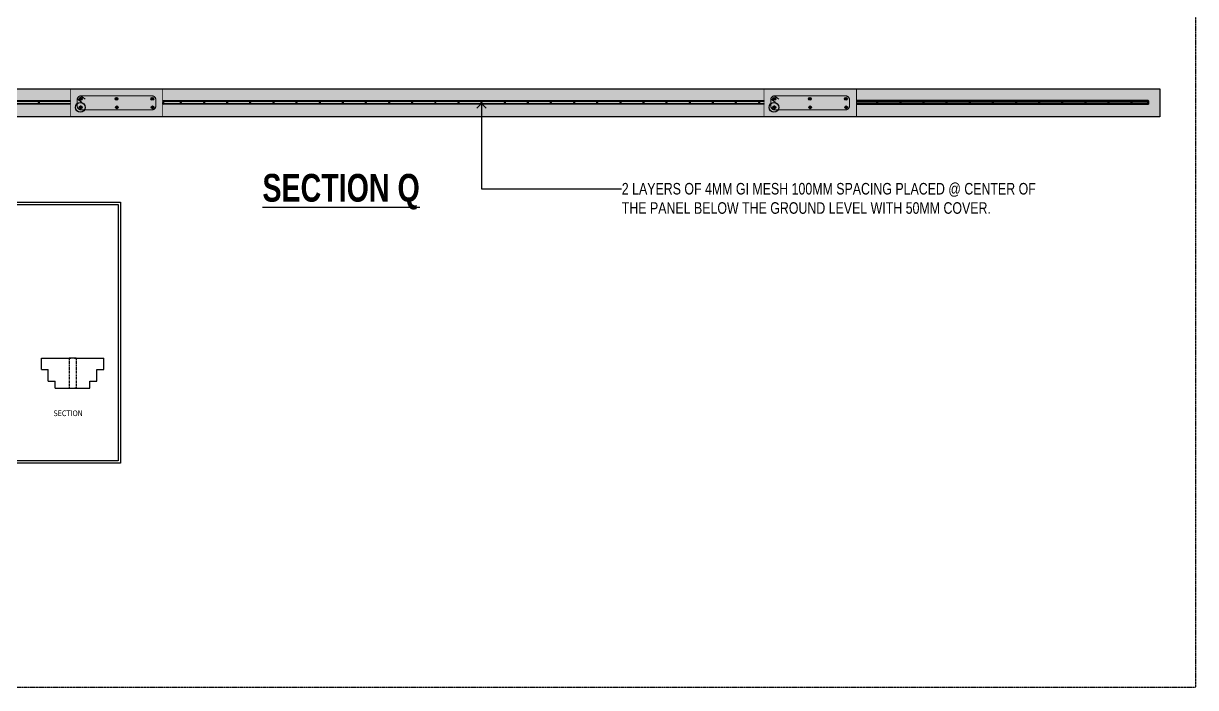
# Model space of a CAD drawing. Header units: centimetres. Extents: x -6122352 to 6876996, y -1694241 to 2592194.
# Drawn here: x 2996628 to 3001697, y -715732 to -712859 of the extents above; entities that cross this region are included whole.
import ezdxf
from ezdxf import colors
from ezdxf.entities.mleader import LeaderData, LeaderLine
from ezdxf.math import Vec2, Vec3

# ---------------------------------------------------------------- set-up
doc = ezdxf.new("R2010")
doc.units = ezdxf.units.CM
doc.header["$MEASUREMENT"] = 0
doc.linetypes.add('CENTER', pattern=[2, 1.25, -0.25, 0.25, -0.25])
doc.linetypes.add('DXK_LINE_DOT2', pattern=[3.9198, 1.9599, -1.9599])
doc.layers.get('Defpoints').update_dxf_attribs({"color": 255, "linetype": 'CENTER'})
doc.layers.add('SECTION', color=130, linetype='Continuous')
doc.styles.add('JWC 2.5MM', font='GOTHIC.TTF', dxfattribs={"width": 0.8, "height": 2.5})
doc.styles.add('JWC STD', font='swissc.ttf', dxfattribs={"width": 0.9})
doc.styles.add('tahoma', font='tahoma.ttf')
pattern_1 = [(50, (-6588986.766, -3544149.555), (14.345203652, -1.2550427), [1.5, -16.5]), (355, (-6588986.766, -3544149.555), (-2.775026672, 15.043842674), [1.2, -13.2]), (100.45144446, (-6588985.571, -3544149.659), (11.570176935, 13.78879982), [1.27480384, -14.02284224]), (46.1842, (-6588986.766, -3544145.555), (21.344826613, -3.310385616), [2.25, -24.75]), (96.6356355, (-6588984.987, -3544145.83), (18.693238913, 19.482372015), [1.91220684, -21.0342752]), (351.184164, (-6588986.766, -3544145.555), (18.6932389, 19.482372005), [1.8, -19.80000002]), (21, (-6588984.766, -3544146.555), (11.938141042, -8.052377813), [1.5, -16.5]), (326, (-6588984.766, -3544146.555), (4.866306638, 14.5030009), [1.2, -13.2]), (71.45144474, (-6588983.771, -3544147.226), (16.804447535, 6.450623056), [1.2748038, -14.02284224]), (37.5, (-6588986.766, -3544149.5545), (0.2431971063, 6.6578770766), [0, -13.04, 0, -13.4, 0, -13.25]), (7.5, (-6588986.766, -3544149.5545), (5.261390749, 7.8882342376), [0, -7.64, 0, -12.74, 0, -5.05]), (327.5, (-6588991.226, -3544149.5545), (10.6764487234, -0.4510974347), [0, -5, 0, -15.6, 0, -20.7]), (317.5, (-6588993.226, -3544149.5545), (11.663723387, 2.002099647), [0, -6.5, 0, -10.36, 0, -14.7])]
pattern_2 = [(50, (-6585987.616, -3544149.541), (14.345203652, -1.2550427), [1.5, -16.5]), (355, (-6585987.616, -3544149.541), (-2.775026672, 15.043842674), [1.2, -13.2]), (100.45144446, (-6585986.421, -3544149.646), (11.570176935, 13.78879982), [1.27480384, -14.02284224]), (46.1842, (-6585987.616, -3544145.541), (21.344826613, -3.310385616), [2.25, -24.75]), (96.6356355, (-6585985.838, -3544145.817), (18.693238913, 19.482372015), [1.91220684, -21.0342752]), (351.184164, (-6585987.616, -3544145.54), (18.6932389, 19.482372005), [1.8, -19.80000002]), (21, (-6585985.616, -3544146.541), (11.938141042, -8.052377813), [1.5, -16.5]), (326, (-6585985.616, -3544146.541), (4.866306638, 14.5030009), [1.2, -13.2]), (71.45144474, (-6585984.621, -3544147.212), (16.804447535, 6.450623056), [1.2748038, -14.02284224]), (37.5, (-6585987.6163, -3544149.541), (0.2431971063, 6.6578770766), [0, -13.04, 0, -13.4, 0, -13.25]), (7.5, (-6585987.616, -3544149.541), (5.261390749, 7.8882342376), [0, -7.64, 0, -12.74, 0, -5.05]), (327.5, (-6585992.0763, -3544149.541), (10.6764487234, -0.4510974347), [0, -5, 0, -15.6, 0, -20.7]), (317.5, (-6585994.076, -3544149.541), (11.663723387, 2.002099647), [0, -6.5, 0, -10.36, 0, -14.7])]

# ---------------------------------------------------------------- blocks, each defined once
blk = doc.blocks.new('COPING-SEC')
at = {"color": 144, "linetype": 'Continuous', "true_color": 0x1571b2}
for p, q in [((-33109, 19138.3), (-32982.2, 19138.3)), ((-33109, 19088.3), (-33109, 19138.3)), ((-32981.5, 19138.3), (-32982.2, 19138.3)), ((-32965.9, 19138.3), (-32981.5, 19138.3)), ((-32965.9, 19138.3), (-32839, 19138.3)), ((-32839, 19088.3), (-32839, 19138.3)), ((-33109, 19088.3), (-33079, 19088.3)), ((-33079, 19038.3), (-33079, 19088.3)), ((-32869, 19038.3), (-32869, 19088.3)), ((-32869, 19088.3), (-32839, 19088.3)), ((-33079, 19038.3), (-33049, 19038.3)), ((-33049, 19008.3), (-33049, 19038.3)), ((-33049, 19008.3), (-32982.2, 19008.3)), ((-33034, 19008.3), (-32914, 19008.3)), ((-32965.9, 19008.3), (-32899, 19008.3)), ((-32899, 19038.3), (-32869, 19038.3)), ((-32899, 19008.3), (-32899, 19038.3))]:
    blk.add_line(p, q, dxfattribs=at)
at = {"color": 144, "linetype": 'DXK_LINE_DOT2', "true_color": 0x1571b2}
for p, q in [((-32989, 19138.3), (-32989, 19008.3)), ((-32982.2, 19138.3), (-32989, 19138.3)), ((-32959, 19138.3), (-32965.9, 19138.3)), ((-32959, 19138.3), (-32959, 19008.3)), ((-32989, 19008.3), (-32982.2, 19008.3)), ((-32959, 19008.3), (-32965.9, 19008.3))]:
    blk.add_line(p, q, dxfattribs=at)
blk = doc.blocks.new('_Open90')
at = {"color": 0, "linetype": 'ByBlock', "lineweight": -2}
for p, q in [((0, 0), (-1, 0)), ((-0.5, 0.5), (0, 0)), ((0, 0), (-0.5, -0.5))]:
    blk.add_line(p, q, dxfattribs=at)

msp = doc.modelspace()

# ---------------------------------------------------------------- hatches: boundary and pattern name
at = {"layer": 'SECTION', "ltscale": 20}
h = msp.add_hatch(dxfattribs=at)
h.set_pattern_fill('AR-CONC', color=8, scale=5)
h.set_pattern_definition([(50, (-6605864.99, -3539590.086), (35.86300913, -3.13760675), [3.75, -41.25]), (355, (-6605864.99, -3539590.086), (-6.93756668, 37.60960669), [3, -33]), (100.45144446, (-6605862.003, -3539590.347), (28.92544234, 34.47199955), [3.1870096, -35.0571056]), (46.1842, (-6605864.99, -3539580.086), (53.36206653, -8.27596404), [5.625, -61.875]), (96.6356355, (-6605860.544, -3539580.776), (46.73309728, 48.70593004), [4.7805171, -52.585688]), (351.184164, (-6605864.99, -3539580.086), (46.73309725, 48.70593), [4.5, -49.50000005]), (21, (-6605859.99, -3539582.586), (29.84535261, -20.13094453), [3.75, -41.25]), (326, (-6605859.99, -3539582.586), (12.1657666, 36.25750225), [3, -33]), (71.45144474, (-6605857.504, -3539584.264), (42.01111884, 16.12655764), [3.1870095, -35.0571056]), (37.5, (-6605864.991, -3539590.086), (0.607992766, 16.644692692), [0, -32.6, 0, -33.5, 0, -33.125]), (7.5, (-6605864.991, -3539590.086), (13.153476872, 19.720585594), [0, -19.1, 0, -31.85, 0, -12.625]), (327.5, (-6605876.141, -3539590.086), (26.691121809, -1.127743587), [0, -12.5, 0, -39, 0, -51.75]), (317.5, (-6605881.14, -3539590.086), (29.159308467, 5.005249117), [0, -16.25, 0, -25.9, 0, -36.75])])
h.paths.add_polyline_path([(2995542.605, -713142.65141), (2995542.605, -713262.63797), (3001542.605, -713262.63797), (3001542.605, -713142.65141)])
h = msp.add_hatch(dxfattribs=at)
h.set_pattern_fill('AR-CONC', color=8, scale=2)
h.set_pattern_definition(pattern_1)
h.paths.add_polyline_path([(2996830.91995, -713142.65141), (2996830.91995, -713262.65141), (2997230.91995, -713262.65141), (2997230.91995, -713142.65141)])
h.paths.add_polyline_path([(2997184.91995, -713172.65141, -0.4142135624), (2997200.91995, -713188.65141), (2997200.91995, -713216.65141, -0.4142135624), (2997184.91995, -713232.65141), (2996876.91995, -713232.65141, -0.4142135624), (2996860.91995, -713216.65141), (2996860.91995, -713188.65141, -0.4142135624), (2996876.91995, -713172.65141)], flags=16)
h = msp.add_hatch(dxfattribs=at)
h.set_pattern_fill('AR-CONC', color=8, scale=2)
h.set_pattern_definition(pattern_2)
h.paths.add_polyline_path([(2999830.06982, -713142.63797), (2999830.06982, -713262.63797), (3000230.06982, -713262.63797), (3000230.06982, -713142.63797)])
h.paths.add_polyline_path([(3000184.06982, -713172.63797, -0.4142135624), (3000200.06982, -713188.63797), (3000200.06982, -713216.63797, -0.4142135624), (3000184.06982, -713232.63797), (2999876.06982, -713232.63797, -0.4142135624), (2999860.06982, -713216.63797), (2999860.06982, -713188.63797, -0.4142135624), (2999876.06982, -713172.63797)], flags=16)
h = msp.add_hatch(dxfattribs=at)
h.set_pattern_fill('AR-CONC', color=8, scale=2)
h.set_pattern_definition(pattern_1)
h.paths.add_polyline_path([(2997184.91995, -713232.65141, 0.4142135624), (2997200.91995, -713216.65141), (2997200.91995, -713188.65141, 0.4142135624), (2997184.91995, -713172.65141), (2996876.91995, -713172.65141, 0.4142135624), (2996860.91995, -713188.65141), (2996860.91995, -713216.65141, 0.4142135624), (2996876.91995, -713232.65141)])
at = {"layer": 'SECTION', "ltscale": 20, "true_color": 0xf4aa43}
h = msp.add_hatch(color=43, dxfattribs=at)
h.dxf.hatch_style = 1
h.paths.add_polyline_path([(2996881.16724, -713184.86928, 1), (2996869.16724, -713184.86928, 1)])
h = msp.add_hatch(color=43, dxfattribs=at)
h.dxf.hatch_style = 1
h.paths.add_polyline_path([(2997036.84823, -713184.86928, 1), (2997024.84823, -713184.86928, 1)])
h = msp.add_hatch(color=43, dxfattribs=at)
h.dxf.hatch_style = 1
h.paths.add_polyline_path([(2997191.80083, -713184.86928, 1), (2997179.80083, -713184.86928, 1)])
at = {"layer": 'SECTION', "ltscale": 20}
h = msp.add_hatch(dxfattribs=at)
h.set_pattern_fill('AR-CONC', color=8, scale=2)
h.set_pattern_definition(pattern_2)
h.paths.add_polyline_path([(3000184.06982, -713232.63797, 0.4142135624), (3000200.06982, -713216.63797), (3000200.06982, -713188.63797, 0.4142135624), (3000184.06982, -713172.63797), (2999876.06982, -713172.63797, 0.4142135624), (2999860.06982, -713188.63797), (2999860.06982, -713216.63797, 0.4142135624), (2999876.06982, -713232.63797)])
at = {"layer": 'SECTION', "ltscale": 20, "true_color": 0xf4aa43}
h = msp.add_hatch(color=43, dxfattribs=at)
h.dxf.hatch_style = 1
h.paths.add_polyline_path([(2999880.80287, -713184.85584, 1), (2999868.80287, -713184.85584, 1)])
h = msp.add_hatch(color=43, dxfattribs=at)
h.dxf.hatch_style = 1
h.paths.add_polyline_path([(3000035.24194, -713184.86928, 1), (3000023.24194, -713184.86928, 1)])
h = msp.add_hatch(color=43, dxfattribs=at)
h.dxf.hatch_style = 1
h.paths.add_polyline_path([(3000190.9507, -713184.85584, 1), (3000178.9507, -713184.85584, 1)])
h = msp.add_hatch(color=43, dxfattribs=at)
h.dxf.hatch_style = 1
h.paths.add_polyline_path([(2996882.44112, -713221.9863, 1), (2996870.44112, -713221.9863, 1)])
h = msp.add_hatch(color=43, dxfattribs=at)
h.dxf.hatch_style = 1
h.paths.add_polyline_path([(2997038.12211, -713221.9863, 1), (2997026.12211, -713221.9863, 1)])
h = msp.add_hatch(color=43, dxfattribs=at)
h.dxf.hatch_style = 1
h.paths.add_polyline_path([(2997193.07471, -713221.9863, 1), (2997181.07471, -713221.9863, 1)])
h = msp.add_hatch(color=43, dxfattribs=at)
h.dxf.hatch_style = 1
h.paths.add_polyline_path([(2999882.07675, -713221.97287, 1), (2999870.07675, -713221.97287, 1)])
h = msp.add_hatch(color=43, dxfattribs=at)
h.dxf.hatch_style = 1
h.paths.add_polyline_path([(3000036.51582, -713221.9863, 1), (3000024.51582, -713221.9863, 1)])
h = msp.add_hatch(color=43, dxfattribs=at)
h.dxf.hatch_style = 1
h.paths.add_polyline_path([(3000192.22458, -713221.97287, 1), (3000180.22458, -713221.97287, 1)])

# ---------------------------------------------------------------- linework, layer by layer
at = {"color": 11, "ltscale": 20, "true_color": 0xf27172}
for points in [[(2995594.82425, -713192.97803), (2996830.30122, -713192.97803), (2996830.30122, -713196.97803), (2995594.81672, -713196.97804)], [(2997232.0539, -713192.97803), (2999829.41655, -713192.97803), (2999829.41655, -713196.97803), (2997232.04637, -713196.97804)], [(3001491.38576, -713192.97803), (3000230.67639, -713192.97803), (3000230.67639, -713196.97803), (3001491.39328, -713196.97804)], [(2995594.81672, -713204.97801), (2996830.2937, -713204.97801), (2996830.2937, -713208.97801), (2995594.8092, -713208.97803)], [(2997232.04637, -713204.97801), (2999829.41655, -713204.97801), (2999829.41655, -713208.97801), (2997232.03885, -713208.97803)], [(3001491.39328, -713204.97801), (3000230.68392, -713204.97801), (3000230.68392, -713208.97801), (3001491.40081, -713208.97803)]]:
    msp.add_lwpolyline(points, dxfattribs=at)
at = {"color": 8}
for points in [[(2995664.78397, -713632.007), (2997048.38607, -713632.007), (2997048.38607, -714761.7997), (2995664.78397, -714761.7997)], [(2995674.78397, -713642.007), (2997038.38607, -713642.007), (2997038.38607, -714751.7997), (2995674.78397, -714751.7997)]]:
    msp.add_lwpolyline(points, close=True, dxfattribs=at)
at = {"color": 11, "ltscale": 20, "true_color": 0xf27172}
for centre in [(2996694.82425, -713198.97803), (2996694.82425, -713202.97803), (2997232.0539, -713198.97803), (2997232.0539, -713202.97803), (2997309.50434, -713198.97803), (2997309.50434, -713202.97803), (2997409.50434, -713198.97803), (2997409.50434, -713202.97803), (2997509.50434, -713198.97803), (2997509.50434, -713202.97803), (2997609.50434, -713198.97803), (2997609.50434, -713202.97803), (2997709.50434, -713198.97803), (2997709.50434, -713202.97803), (2997809.50434, -713198.97803), (2997809.50434, -713202.97803), (2997909.50434, -713198.97803), (2997909.50434, -713202.97803), (2998009.50434, -713198.97803), (2998009.50434, -713202.97803), (2998109.50306, -713198.97802), (2998109.50306, -713202.97802), (2998109.50434, -713198.97803), (2998109.50434, -713202.97803), (2998209.50306, -713198.97802), (2998209.50306, -713202.97802), (2998309.50306, -713198.97802), (2998309.50306, -713202.97802), (2998409.50306, -713198.97802), (2998409.50306, -713202.97802), (2998509.50306, -713198.97802), (2998509.50306, -713202.97802), (2998609.50306, -713198.97802), (2998609.50306, -713202.97802), (2998709.50306, -713198.97802), (2998709.50306, -713202.97802), (2998809.50306, -713198.97802), (2998809.50306, -713202.97802), (2998909.50306, -713198.97802), (2998909.50306, -713202.97802), (2999009.48955, -713198.97802), (2999009.48955, -713202.97802), (2999009.50306, -713198.97802), (2999009.50306, -713202.97802), (2999109.48955, -713198.97802), (2999109.48955, -713202.97802), (2999209.48955, -713198.97802), (2999209.48955, -713202.97802), (2999309.48955, -713198.97802), (2999309.48955, -713202.97802), (2999409.48955, -713198.97802), (2999409.48955, -713202.97802), (2999509.48955, -713198.97802), (2999509.48955, -713202.97802), (2999609.48955, -713198.97802), (2999609.48955, -713202.97802), (2999709.48955, -713198.97802), (2999709.48955, -713202.97802), (2999809.48955, -713198.97802), (2999809.48955, -713202.97802), (3000320.38576, -713198.97803), (3000320.38576, -713202.97803), (3000420.38576, -713198.97803), (3000420.38576, -713198.97803), (3000420.38576, -713202.97803), (3000420.38576, -713202.97803), (3000520.38576, -713198.97803), (3000520.38576, -713202.97803), (3000620.38576, -713198.97803), (3000620.38576, -713202.97803), (3000720.38576, -713198.97803), (3000720.38576, -713202.97803), (3000820.38576, -713198.97803), (3000820.38576, -713202.97803), (3000920.38576, -713198.97803), (3000920.38576, -713202.97803), (3001020.38576, -713198.97803), (3001020.38576, -713202.97803), (3001120.38576, -713198.97803), (3001120.38576, -713202.97803), (3001220.38576, -713198.97803), (3001220.38576, -713202.97803), (3001320.38576, -713198.97803), (3001320.38576, -713202.97803), (3001420.38576, -713198.97803), (3001420.38576, -713202.97803), (3001491.38576, -713194.97803), (3001491.38576, -713198.97803), (3001491.38576, -713198.97803), (3001491.38576, -713202.97803), (3001491.38576, -713202.97803), (3001491.38576, -713206.97803)]:
    msp.add_circle(centre, 2, dxfattribs=at)
for centre, start, end in [((2997232.0539, -713194.97803), 90, 270), ((3001491.38576, -713194.97803), 270, 90), ((2997232.0539, -713206.97803), 90, 270.00000064), ((3001491.38576, -713206.97803), 269.99999936, 90)]:
    msp.add_arc(centre, 2, start, end, dxfattribs=at)
at = {"layer": 'Defpoints'}
msp.add_lwpolyline([(2989228.91841, -707663.42982), (3001696.72694, -707663.42982), (3001696.72694, -715731.8006), (2989228.91841, -715731.8006)], close=True, dxfattribs=at)
at = {"layer": 'SECTION', "color": 0, "ltscale": 20}
msp.add_lwpolyline([(2995542.605, -713142.65141), (3001542.605, -713142.65141), (3001542.605, -713262.63797), (2995542.605, -713262.63797)], close=True, dxfattribs=at)
at = {"layer": 'SECTION', "color": 5, "ltscale": 20, "const_width": 3}
for points in [[(2996830.91995, -713142.65141), (2997230.91995, -713142.65141), (2997230.91995, -713262.65141), (2996830.91995, -713262.65141)], [(2999830.06982, -713142.63797), (3000230.06982, -713142.63797), (3000230.06982, -713262.63797), (2999830.06982, -713262.63797)], [(2999830.91995, -713142.65141), (3000230.91995, -713142.65141), (3000230.91995, -713262.65141), (2999830.91995, -713262.65141)]]:
    msp.add_lwpolyline(points, close=True, dxfattribs=at)
at = {"layer": 'SECTION', "color": 0, "ltscale": 20, "const_width": 5}
for points in [[(2996876.91995, -713172.65141), (2997184.91995, -713172.65141, -0.4142135624), (2997200.91995, -713188.65141), (2997200.91995, -713216.65141, -0.4142135624), (2997184.91995, -713232.65141), (2996876.91995, -713232.65141, -0.4142135624), (2996860.91995, -713216.65141), (2996860.91995, -713188.65141, -0.4142135624)], [(2999876.06982, -713172.63797), (3000184.06982, -713172.63797, -0.4142135624), (3000200.06982, -713188.63797), (3000200.06982, -713216.63797, -0.4142135624), (3000184.06982, -713232.63797), (2999876.06982, -713232.63797, -0.4142135624), (2999860.06982, -713216.63797), (2999860.06982, -713188.63797, -0.4142135624)]]:
    msp.add_lwpolyline(points, format="xyb", close=True, dxfattribs=at)
for points in [[(2996861.12775, -713186.08107), (2996881.46048, -713200.7563)], [(2996876.91995, -713172.65141), (2996895.94718, -713186.90494)], [(2999860.27763, -713186.06764), (2999880.61035, -713200.74286)], [(2999876.06982, -713172.63797), (2999895.09706, -713186.89151)]]:
    msp.add_lwpolyline(points, dxfattribs=at)
at = {"layer": 'SECTION', "color": 3, "ltscale": 20}
for centre in [(2996874.46894, -713222.20451), (2999873.61881, -713222.19108)]:
    msp.add_circle(centre, 20.72541, dxfattribs=at)
at = {"layer": 'SECTION', "color": 6, "ltscale": 20}
for centre in [(2996875.16724, -713184.86928), (2996876.03907, -713184.86928), (2997030.84823, -713184.86928), (2997185.80083, -713184.86928), (2999874.80287, -713184.85584), (2999875.18895, -713184.85584), (3000029.24194, -713184.86928), (3000184.9507, -713184.85584), (2996874.76519, -713221.9863), (2996876.44112, -713221.9863), (2997032.12211, -713221.9863), (2997187.07471, -713221.9863), (2999873.91506, -713221.97287), (2999876.07675, -713221.97287), (3000030.51582, -713221.9863), (3000186.22458, -713221.97287)]:
    msp.add_circle(centre, 6, dxfattribs=at)

# ---------------------------------------------------------------- block references
msp.add_blockref('COPING-SEC', (3029814.97791, -733444.71199))

# ---------------------------------------------------------------- texts
at = {"color": 7, "linetype": 'Continuous', "style": 'tahoma'}
msp.add_text('SECTION', height=24.235026, dxfattribs=at).set_placement((2996758.53273, -714557.5656))
at = {"layer": 'SECTION', "color": 0, "insert": (2997661.80166, -713510.02822), "char_height": 120, "attachment_point": 1, "style": 'JWC STD'}
msp.add_mtext_dynamic_manual_height_columns('{\\fSwis721 Cn BT|b1|i0|c0|p34;\\LSECTION Q}', width=1995.6601303, gutter_width=10, heights=[0], dxfattribs=at)

# ---------------------------------------------------------------- leaders
at = {"color": 0, "ltscale": 20}
ml = msp.add_multileader_mtext('Standard', dxfattribs=at)
ml.set_content('2 LAYERS OF 4MM GI MESH 100MM SPACING PLACED @ CENTER OF \\PTHE PANEL BELOW THE GROUND LEVEL WITH 50MM COVER.\\P ', style='JWC 2.5MM')
ml.set_leader_properties()
ml.set_arrow_properties(name='OPEN90')
ml.build(insert=Vec2(0, 0))
ml.multileader.update_dxf_attribs({"text_right_attachment_type": 6, "dogleg_length": 0.36, "arrow_head_size": 40, "scale": 20})
ctx = ml.context
ctx.base_point, ctx.scale, ctx.char_height, ctx.arrow_head_size, ctx.landing_gap_size, ctx.plane_origin = Vec3(2999214.02272, -713574.11295), 20, 50, 40, 1.8, Vec3(2998609.49679, -713204.97801)
ctx.right_attachment = 6
notes = []
notes.append((ctx, [(0, (1, 1, 0), (2998609.49679, -713574.11295), (1, 0), 604.52592, [(0, [(2998609.49679, -713204.97801)], 0, [])])]))
ctx.mtext.insert, ctx.mtext.flow_direction = Vec3(2999215.82272, -713549.11295), 5
for ctx, leaders in notes:
    for number, flags, end, landing, length, lines in leaders:
        leader = LeaderData()
        leader.index, (leader.has_last_leader_line, leader.has_dogleg_vector, leader.attachment_direction) = number, flags
        leader.last_leader_point, leader.dogleg_vector, leader.dogleg_length = Vec3(end), Vec3(landing), length
        for number, points, colour, breaks in lines:
            line = LeaderLine()
            line.index, line.vertices, line.color, line.breaks = number, Vec3.list(points), colors.encode_raw_color(colour), breaks
            leader.lines.append(line)
        ctx.leaders.append(leader)

doc.saveas('drawing.dxf')
